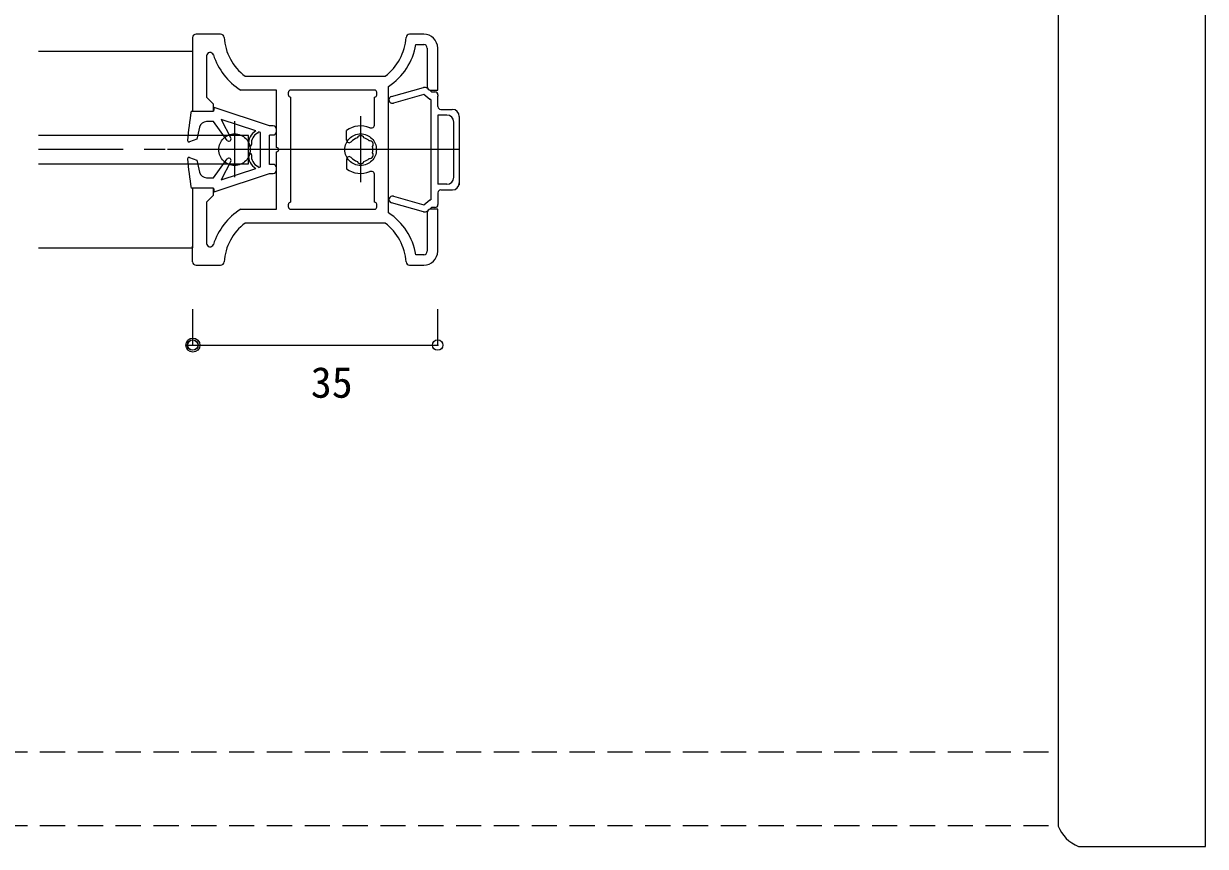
# Model space of a CAD drawing. Units: millimetres on the paper, enlarged 5 times, with parts at other scales. Extents: x -992 to 1008, y -685 to 700.
# Drawn here: x -240 to 41.1, y -382.3 to -186.5 of the extents above; entities that cross this region are included whole.
import ezdxf
from ezdxf.enums import TextEntityAlignment as Align

# ---------------------------------------------------------------- set-up
doc = ezdxf.new("R2010")
doc.units = ezdxf.units.MM
doc.header["$LTSCALE"] = 5
doc.header["$PDMODE"] = 32
doc.header["$PDSIZE"] = 2.5
for name, pattern in [('CHAIN1', [8, 5, -1, 1, -1]), ('DASHED1', [1.8, 1.2, -0.6]), ('DOUBLE_CHAIN1', [8.8, 5, -1, 0.6, -0.6, 0.6, -1])]:
    doc.linetypes.add(name, pattern=pattern)
doc.layers.add('2-0_18', color=7, linetype='Continuous', lineweight=18)
doc.styles.add('ＭＳ ゴシック', font='')
doc.styles.get('ＭＳ ゴシック').set_extended_font_data('MS Gothic')

msp = doc.modelspace()

# ---------------------------------------------------------------- linework, layer by layer
at = {"layer": '2-0_18', "lineweight": 20}
for p, q in [((41.149, -382.307), (41.149, -128.973)), ((6.149, -132.497), (6.149, -377.463)), ((-136.371, -208.557), (-136.371, -224.863)), ((-199.854, -243.14), (-199.854, -239.416)), ((10.953, -382.307), (41.149, -382.307))]:
    msp.add_line(p, q, dxfattribs=at)
at = {"layer": '2-0_18'}
for p, q in [((-199.854, -189.806), (-199.854, -207.306)), ((-193.161, -188.973), (-199.021, -188.973)), ((-144.854, -188.973), (-148.214, -188.973)), ((-199.854, -193.14), (-236.536, -193.14)), ((-146.731, -191.473), (-144.854, -191.473)), ((-144.021, -192.307), (-144.021, -201.473)), ((-141.521, -202.306), (-141.521, -192.307)), ((-196.521, -194.177), (-196.521, -203.973)), ((-187.354, -198.973), (-154.021, -198.973)), ((-179.854, -202.306), (-188.393, -202.306)), ((-179.854, -215.973), (-179.854, -202.306)), ((-156.521, -202.306), (-176.521, -202.306)), ((-153.188, -215.973), (-153.188, -201.445)), ((-152.513, -203.803), (-144.891, -201.677)), ((-143.983, -201.87), (-142.955, -202.723)), ((-143.188, -202.306), (-141.521, -202.306)), ((-177.021, -203.473), (-177.021, -202.806)), ((-176.521, -203.973), (-176.521, -228.973)), ((-156.521, -210.473), (-156.521, -203.973)), ((-156.021, -203.473), (-156.021, -202.806)), ((-144.779, -203.376), (-152.065, -205.409)), ((-143.356, -204.557), (-144.779, -203.376)), ((-143.122, -204.557), (-143.356, -204.557)), ((-143.122, -204.557), (-143.122, -228.39)), ((-142.955, -202.723), (-142.118, -202.723)), ((-141.455, -203.456), (-141.455, -203.723)), ((-141.455, -206.223), (-141.455, -203.723)), ((-140.789, -206.89), (-138.037, -206.89)), ((-194.854, -209.807), (-196.54, -209.807)), ((-191.591, -214.268), (-194.854, -209.807)), ((-180.688, -210.807), (-181.521, -210.807)), ((-139.371, -208.223), (-141.455, -208.223)), ((-141.455, -208.223), (-141.455, -224.723)), ((-137.704, -223.056), (-137.704, -209.89)), ((-186.521, -213.14), (-236.536, -213.14)), ((-186.521, -219.807), (-186.521, -213.14)), ((-183.688, -220.572), (-183.688, -212.374)), ((-181.521, -212.973), (-180.688, -212.973)), ((-181.521, -219.973), (-181.521, -212.988)), ((-163.188, -214.187), (-163.188, -211.891)), ((-200.57, -218.328), (-198.854, -218.973)), ((-198.854, -218.973), (-198.161, -221.862)), ((-194.854, -223.14), (-191.591, -218.678)), ((-190.743, -219.202), (-193.021, -223.644)), ((-179.854, -230.64), (-179.854, -216.973)), ((-163.188, -218.759), (-163.188, -221.056)), ((-153.188, -231.501), (-153.188, -216.973)), ((-236.536, -219.807), (-186.521, -219.807)), ((-194.688, -226.473), (-181.521, -222.14)), ((-193.021, -223.644), (-184.803, -220.939)), ((-184.188, -220.737), (-183.688, -220.572)), ((-184.188, -220.606), (-184.188, -220.737)), ((-180.688, -219.973), (-181.521, -219.973)), ((-181.521, -222.14), (-180.688, -222.14)), ((-196.54, -223.14), (-194.854, -223.14)), ((-156.521, -228.973), (-156.521, -222.473)), ((-139.371, -224.723), (-141.455, -224.723)), ((-194.854, -225.64), (-200.188, -225.64)), ((-199.854, -225.64), (-199.854, -239.807)), ((-196.521, -228.973), (-194.854, -227.306)), ((-194.854, -227.306), (-194.854, -225.64)), ((-194.854, -225.64), (-194.688, -226.473)), ((-141.455, -226.723), (-141.455, -227.89)), ((-140.789, -226.057), (-138.028, -226.057)), ((-196.521, -228.973), (-196.521, -238.769)), ((-177.021, -230.14), (-177.021, -229.473)), ((-156.021, -230.14), (-156.021, -229.473)), ((-144.891, -231.27), (-152.513, -229.143)), ((-142.955, -230.223), (-143.983, -231.076)), ((-142.119, -230.223), (-142.955, -230.223)), ((-141.455, -227.89), (-141.455, -229.551)), ((-188.393, -230.64), (-179.854, -230.64)), ((-176.521, -230.64), (-156.521, -230.64)), ((-144.021, -231.473), (-144.021, -240.64)), ((-141.521, -230.64), (-143.188, -230.64)), ((-141.521, -240.67), (-141.521, -230.64)), ((-154.021, -233.973), (-187.354, -233.973)), ((-236.536, -239.807), (-232.483, -239.807)), ((-232.483, -239.807), (-199.854, -239.807)), ((-144.854, -241.473), (-146.731, -241.473)), ((-199.021, -243.973), (-193.161, -243.973)), ((-148.214, -243.973), (-144.854, -243.973))]:
    msp.add_line(p, q, dxfattribs=at)
at = {"layer": '2-0_18', "linetype": 'DOUBLE_CHAIN1'}
msp.add_line((-153.188, -229.806), (-153.188, -203.14), dxfattribs=at)
at = {"layer": '2-0_18', "linetype": 'CHAIN1'}
for p, q in [((-189.854, -209.702), (-189.854, -223.036)), ((-159.854, -208.498), (-159.854, -224.195)), ((-136.371, -216.473), (-236.536, -216.473)), ((-151.682, -216.473), (-205.845, -216.473))]:
    msp.add_line(p, q, dxfattribs=at)
at = {"layer": '2-0_18', "color": 4, "lineweight": 9}
for p, q in [((-199.854, -254.434), (-199.854, -262.983)), ((-141.521, -262.983), (-141.521, -254.434)), ((-199.854, -262.983), (-141.521, -262.983))]:
    msp.add_line(p, q, dxfattribs=at)
at = {"layer": '2-0_18', "color": 4}
msp.add_line((-201.428, -262.983), (-199.762, -262.983), dxfattribs=at)
at = {"layer": '2-0_18', "linetype": 'DASHED1', "lineweight": 20}
for p, q in [((-776.149, -359.807), (6.149, -359.807)), ((-776.149, -377.307), (6.149, -377.307))]:
    msp.add_line(p, q, dxfattribs=at)
at = {"layer": '2-0_18'}
for points in [[(-200.188, -207.306), (-194.854, -207.306), (-194.854, -205.64), (-196.521, -203.973)], [(-181.521, -210.807), (-194.688, -206.473), (-194.854, -207.306)], [(-184.803, -212.007), (-193.021, -209.303), (-190.743, -213.745)], [(-198.161, -211.084), (-198.854, -213.973), (-200.57, -214.619)], [(-183.688, -212.374), (-184.188, -212.21), (-184.188, -212.341)], [(-152.065, -227.538), (-144.779, -229.57), (-143.356, -228.39), (-143.122, -228.39)]]:
    msp.add_lwpolyline(points, dxfattribs=at)
at = {"layer": '2-0_18', "linetype": 'DOUBLE_CHAIN1'}
for centre in [(-189.854, -216.473), (-159.854, -216.473)]:
    msp.add_circle(centre, 3.75, dxfattribs=at)
at = {"layer": '2-0_18', "color": 4}
msp.add_circle((-199.762, -262.983), 1.667, dxfattribs=at)
at = {"layer": '2-0_18'}
for centre, radius, start, end in [((-199.021, -189.806), 0.833, 90, 180), ((-193.161, -189.806), 0.833, 3.58333, 90), ((-179.854, -188.973), 12.5, 183.58333, 233.13012), ((-161.521, -188.973), 12.5, 306.86991, 356.41669), ((-148.214, -189.806), 0.833, 90, 176.41669), ((-144.854, -192.307), 3.333, 0, 90), ((-195.688, -194.177), 0.833, 18.19489, 180), ((-179.854, -188.973), 15.833, 198.19489, 237.36312), ((-161.521, -188.973), 15, 303.749, 350.40595), ((-144.854, -192.307), 0.833, 0, 90), ((-176.521, -202.806), 0.5, 90, 180), ((-156.521, -202.806), 0.5, 0, 90), ((-144.622, -202.64), 1, 50.32076, 105.58926), ((-143.188, -201.473), 0.833, 180, 270), ((-176.521, -203.473), 0.5, 180, 270), ((-156.521, -203.473), 0.5, 270, 0), ((-152.289, -204.606), 0.833, 105.58926, 285.58927), ((-142.118, -203.393), 0.667, 354.52222, 96.25308), ((-117.931, -220.66), 83.333, 170.77898, 175.60973), ((-140.789, -206.223), 0.667, 180, 270), ((-138.037, -208.557), 1.667, 0, 90), ((-196.54, -211.473), 1.667, 90, 166.50427), ((-180.688, -211.64), 0.833, 0, 90), ((-159.854, -216.473), 5.667, 67.38015, 126.03189), ((-157.354, -210.473), 0.833, 247.38015, 0), ((-139.371, -209.89), 1.667, 0, 90), ((-183.188, -214.923), 3.333, 118.99506, 187.34957), ((-183.188, -214.923), 2.667, 114.31575, 187.34957), ((-184.354, -212.341), 0.167, 294.31576, 0), ((-180.688, -212.14), 0.833, 270, 0), ((-159.854, -216.473), 2.917, 105.35889, 139.8159), ((-159.854, -213.973), 0.833, 22.02433, 157.97569), ((-159.854, -216.473), 2.917, 45.35889, 74.64113), ((-200.688, -214.307), 0.333, 175.60973, 290.6097), ((-191.188, -213.973), 0.5, 216.17925, 27.15099), ((-186.163, -215.306), 0.333, 187.34957, 7.34957), ((-179.854, -216.473), 0.5, 270, 90), ((-162.561, -214.187), 0.626, 180, 319.81591), ((-157.689, -215.223), 0.833, 322.02433, 97.97569), ((-159.854, -216.473), 2.917, 345.35889, 14.64113), ((-200.688, -218.64), 0.333, 69.39032, 184.39029), ((-117.931, -212.286), 83.333, 184.39029, 189.22104), ((-191.188, -218.973), 0.5, 332.84903, 143.82077), ((-183.188, -218.024), 3.333, 172.65045, 241.00496), ((-186.163, -217.64), 0.333, 352.65046, 172.65045), ((-183.188, -218.024), 2.667, 172.65045, 245.68427), ((-162.561, -218.759), 0.626, 40.18412, 180), ((-159.854, -216.473), 2.917, 220.18412, 254.64113), ((-159.854, -218.973), 0.833, 202.02433, 337.9757), ((-159.854, -216.473), 2.917, 285.35889, 314.64113), ((-157.689, -217.723), 0.833, 262.02433, 37.9757), ((-196.54, -221.473), 1.667, 193.49575, 270), ((-184.354, -220.606), 0.167, 0, 65.68427), ((-180.688, -220.807), 0.833, 0, 90), ((-180.688, -221.307), 0.833, 270, 0), ((-159.854, -216.473), 5.667, 233.96813, 292.61988), ((-157.354, -222.473), 0.833, 0, 112.61987), ((-139.371, -223.056), 1.667, 270, 0), ((-138.037, -224.39), 1.667, 270, 0), ((-152.289, -228.341), 0.833, 74.41076, 254.41076), ((-140.789, -226.723), 0.667, 90, 180), ((-176.521, -229.473), 0.5, 90, 180), ((-176.521, -230.14), 0.5, 180, 270), ((-156.521, -229.473), 0.5, 0, 90), ((-156.521, -230.14), 0.5, 270, 0), ((-142.119, -229.557), 0.667, 265.961, 0.53254), ((-179.854, -243.973), 15.833, 122.6369, 161.80513), ((-161.521, -243.973), 15, 9.59408, 56.25103), ((-144.622, -230.307), 1, 254.41076, 309.67927), ((-143.188, -231.473), 0.833, 90, 180), ((-179.854, -243.973), 12.5, 126.8699, 176.41669), ((-161.521, -243.973), 12.5, 3.58333, 53.13012), ((-195.688, -238.769), 0.833, 180, 341.80513), ((-144.854, -240.64), 0.833, 270, 0), ((-144.854, -240.64), 3.333, 270, 0), ((-199.021, -243.14), 0.833, 180, 270), ((-193.161, -243.14), 0.833, 270, 356.41669), ((-148.214, -243.14), 0.833, 183.58333, 270)]:
    msp.add_arc(centre, radius, start, end, dxfattribs=at)
at = {"layer": '2-0_18', "lineweight": 20}
msp.add_arc((13.949, -374.531), 8.333, 200.59867, 248.92571, dxfattribs=at)
at = {"layer": '2-0_18'}
for p in [(-199.854, -262.983), (-141.521, -262.983)]:
    msp.add_point(p, dxfattribs=at)
at = {"layer": '2-0_18', "color": 4}
msp.add_point((-199.762, -262.983), dxfattribs=at)
at = {"layer": '2-0_18', "color": 5}
msp.add_point((-199.762, -262.983), dxfattribs=at)

# ---------------------------------------------------------------- texts
at = {"layer": '2-0_18', "style": 'ＭＳ ゴシック'}
msp.add_text('35', height=7.331, dxfattribs=at).set_placement((-171.717, -277.721), align=Align.BOTTOM_LEFT)

doc.saveas('drawing.dxf')
